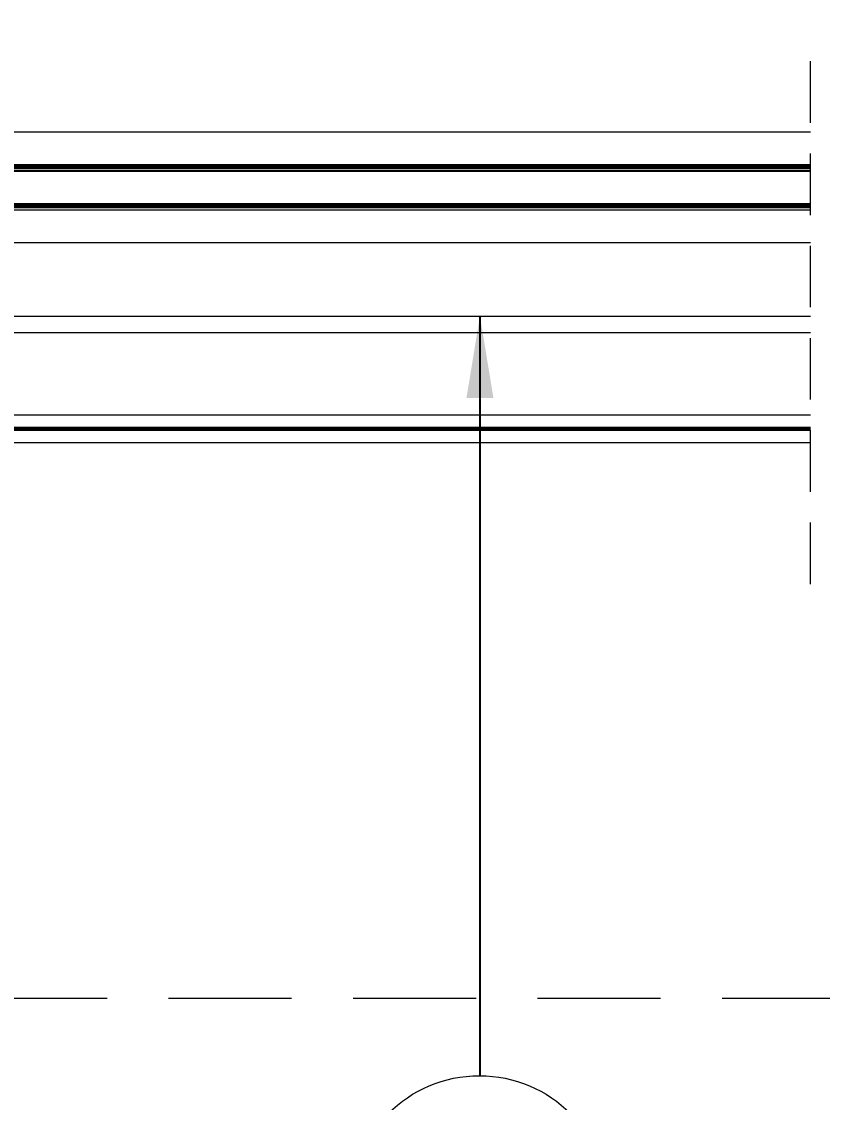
# Model space of a CAD drawing. Header units: millimetres. Extents: x 446 to 2479, y 3132 to 6007.
# Drawn here: x 1577.5 to 1772.8, y 5535.3 to 5798.9 of the extents above; entities that cross this region are included whole.
import ezdxf

# ---------------------------------------------------------------- set-up
doc = ezdxf.new("R2010")
doc.units = ezdxf.units.MM
doc.header["$LTSCALE"] = 30
doc.linetypes.add('HIDDEN', pattern=[0.375, 0.25, -0.125])
doc.layers.get('Defpoints').update_dxf_attribs({"lineweight": 9})
for name, color, linetype, lineweight in [('CONSTRUCTION', 40, 'Continuous', 20), ('FAKRO TEXT', 80, 'Continuous', 9), ('FAKRO WINDOW', 7, 'Continuous', 20)]:
    doc.layers.add(name, color=color, linetype=linetype, lineweight=lineweight)
doc.styles.add('FAKRO', font='arial.ttf')
doc.styles.get("Standard").update_dxf_attribs({"font": 'arial.ttf'})
doc.dimstyles.new('FAKRO', dxfattribs={"dimscale": 5, "dimtxt": 2, "dimasz": 1.5, "dimexe": 2, "dimexo": 13, "dimgap": 0.5, "dimtad": 1, "dimdec": 0, "dimrnd": 0.1, "dimzin": 1, "dimdsep": 46, "dimtxsty": 'Standard', "dimblk": 'OBLIQUE', "dimcen": 2, "dimclrd": 3, "dimclre": 3, "dimclrt": 3, "dimadec": 0, "dimazin": 0, "dimtfac": 1, "dimtdec": 0, "dimtix": 1, "dimtmove": 2, "dimatfit": 3, "dimldrblk": 'OBLIQUE', "dimfxl": 1, "dimfxlon": 1, "dimtolj": 1, "dimarcsym": 0})
doc.dimstyles.get("Standard").update_dxf_attribs({"dimtxt": 20, "dimasz": 0.1, "dimexe": 0.18, "dimexo": 0.0625, "dimgap": 0.09, "dimtad": 0, "dimtih": 1, "dimtoh": 1, "dimdec": 1, "dimzin": 0, "dimdsep": 46, "dimtxsty": 'Standard', "dimcen": 0.09, "dimadec": 0, "dimazin": 0, "dimtfac": 1, "dimtdec": 1, "dimtofl": 0, "dimtmove": 0, "dimatfit": 3, "dimfxl": 1, "dimtolj": 1, "dimtzin": 0, "dimarcsym": 0})

# ---------------------------------------------------------------- blocks, each defined once
blk = doc.blocks.new('A$C618D56B3')
for p, q in [((45.78, 362.28), (405.59, 362.28)), ((25.78, 360.78), (405.59, 360.78)), ((25.78, 352.78), (405.59, 352.78))]:
    blk.add_line(p, q)
at = {"const_width": 0.8}
blk.add_lwpolyline([(405.59, 352.07), (25.78, 352.07)], dxfattribs=at)
at = {"layer": 'FAKRO WINDOW', "color": 7, "linetype": 'HIDDEN', "ltscale": 2}
blk.add_line((405.59, 260), (405.59, 392.85), dxfattribs=at)
at = {"layer": 'FAKRO WINDOW', "color": 7, "linetype": 'Continuous'}
for p, q in [((45.78, 370.28), (405.59, 370.28)), ((25.78, 351.28), (405.59, 351.28)), ((25.78, 343.28), (405.59, 343.28)), ((405.59, 325.28), (136.78, 325.28)), ((405.59, 321.28), (136.78, 321.28)), ((149.29, 301.28), (405.59, 301.28)), ((136.78, 298.28), (405.59, 298.28)), ((405.59, 297.48), (136.78, 297.48)), ((405.59, 294.48), (136.78, 294.48))]:
    blk.add_line(p, q, dxfattribs=at)
at = {"layer": 'FAKRO WINDOW', "const_width": 0.8}
for points in [[(405.59, 361.54), (45.78, 361.54)], [(136.78, 297.88), (405.59, 297.88)]]:
    blk.add_lwpolyline(points, dxfattribs=at)
blk = doc.blocks.new('_Oblique')
at = {"color": 0, "linetype": 'ByBlock', "lineweight": -2}
blk.add_line((-0.5, -0.5), (0.5, 0.5), dxfattribs=at)
blk = doc.blocks.new('*D21')
at = {"layer": 'Defpoints', "color": 0, "transparency": 16777216}
for p in [(2184.34, 5840.33), (2184.34, 5562.73), (1364.65, 5561.65)]:
    blk.add_point(p, dxfattribs=at)
at = {"layer": 'FAKRO TEXT', "color": 3, "lineweight": -2, "transparency": 16777216}
for p, q in [((1364.65, 5786.65), (1364.65, 5850.33)), ((2184.34, 5787.73), (2184.34, 5850.33)), ((1364.65, 5840.33), (2184.34, 5840.33))]:
    blk.add_line(p, q, dxfattribs=at)
at = {"layer": 'FAKRO TEXT', "color": 3, "lineweight": -2, "transparency": 16777216, "xscale": 7.5, "yscale": 7.5, "zscale": 7.5, "rotation": 180}
blk.add_blockref('_Oblique', (1364.65, 5840.33), dxfattribs=at)
at = {"layer": 'FAKRO TEXT', "color": 3, "lineweight": -2, "transparency": 16777216, "xscale": 7.5, "yscale": 7.5, "zscale": 7.5}
blk.add_blockref('_Oblique', (2184.34, 5840.33), dxfattribs=at)
at = {"layer": 'FAKRO TEXT', "color": 3, "transparency": 16777216, "insert": (1774.49, 5852.83), "char_height": 10, "attachment_point": 5, "style": 'FAKRO'}
blk.add_mtext('\\A1;{\\H2x;L}', dxfattribs=at)
blk = doc.blocks.new('*D22')
at = {"layer": 'Defpoints', "color": 0, "transparency": 16777216}
for p in [(2166.84, 5806.26), (1381.83, 5735.39), (2166.84, 5735.39)]:
    blk.add_point(p, dxfattribs=at)
at = {"layer": 'FAKRO TEXT', "color": 3, "lineweight": -2, "transparency": 16777216}
for p, q in [((1381.83, 5795.39), (1381.83, 5816.26)), ((2166.84, 5795.39), (2166.84, 5816.26)), ((1381.83, 5806.26), (2166.84, 5806.26))]:
    blk.add_line(p, q, dxfattribs=at)
at = {"layer": 'FAKRO TEXT', "color": 3, "lineweight": -2, "transparency": 16777216, "xscale": 7.5, "yscale": 7.5, "zscale": 7.5, "rotation": 180}
blk.add_blockref('_Oblique', (1381.83, 5806.26), dxfattribs=at)
at = {"layer": 'FAKRO TEXT', "color": 3, "lineweight": -2, "transparency": 16777216, "xscale": 7.5, "yscale": 7.5, "zscale": 7.5}
blk.add_blockref('_Oblique', (2166.84, 5806.26), dxfattribs=at)
at = {"layer": 'FAKRO TEXT', "color": 3, "transparency": 16777216, "insert": (1774.34, 5818.76), "char_height": 10, "attachment_point": 5, "style": 'FAKRO'}
blk.add_mtext('\\A1;{\\H2x;D}', dxfattribs=at)

msp = doc.modelspace()

# ---------------------------------------------------------------- linework, layer by layer
at = {"layer": 'CONSTRUCTION', "linetype": 'HIDDEN', "ltscale": 4}
msp.add_line((1478.37, 5560.73), (2078.22, 5560.73), dxfattribs=at)
at = {"layer": 'FAKRO TEXT'}
msp.add_circle((1689.17, 5510.45), 31.39, dxfattribs=at)

# ---------------------------------------------------------------- block references
at = {"color": 3}
msp.add_blockref('A$C618D56B3', (1364.35, 5401.75), dxfattribs=at)

# ---------------------------------------------------------------- dimensions: what is measured, and where the dimension line sits
at = {"layer": 'FAKRO TEXT'}
for base, p1, p2, text, override, picture, middle in [((2184.34, 5840.33), (1364.65, 5561.65), (2184.34, 5562.73), '{\\H2x;L}', {"dimexo": 45, "dimtxsty": 'FAKRO', "dimfxlon": 0}, '*D21', (1774.49, 5852.83)), ((2166.84, 5806.26), (1381.83, 5735.39), (2166.84, 5735.39), '{\\H2x;D}', {"dimexo": 12, "dimtxsty": 'FAKRO', "dimfxlon": 0}, '*D22', (1774.34, 5818.76))]:
    dim = msp.add_linear_dim(base=base, p1=p1, p2=p2, text=text, dimstyle='FAKRO', override=override, dxfattribs=at)
    dim.commit()
    dim.dimension.update_dxf_attribs({"geometry": picture, "text_midpoint": middle})

# ---------------------------------------------------------------- leaders
at = {"layer": 'FAKRO TEXT', "ltscale": 25.4}
msp.add_leader([(1689.31, 5727.13), (1689.31, 5541.84)], dimstyle='Standard', override={"dimscale": 100, "dimasz": 0.2}, dxfattribs=at)

doc.saveas('drawing.dxf')
